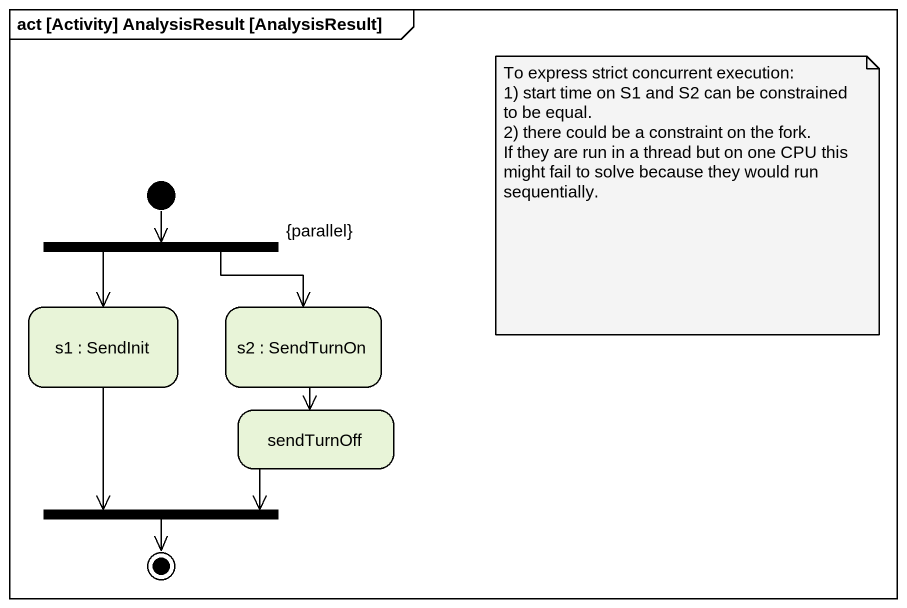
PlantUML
@startuml
mainframe act [Activity] AnalysisResult [AnalysisResult]
hide empty description
state "{parallel}" as parallel <<fork>>
state "s1 : SendInit" as s1
state "s2 : SendTurnOn" as s2
state sendTurnOff
state fork1 <<join>>
[*] --> parallel
parallel --> s1
parallel --> s2
s1 --> fork1
s2 --> sendTurnOff
sendTurnOff -left-> fork1
fork1 --> [*]
note as N1
  To express strict concurrent execution:
  1) start time on S1 and S2 can be constrained to be equal.
  2) there could be a constraint on the fork.
  If they are run in a thread but on one CPU this might fail to solve because they would run sequentially.
end note
@enduml
